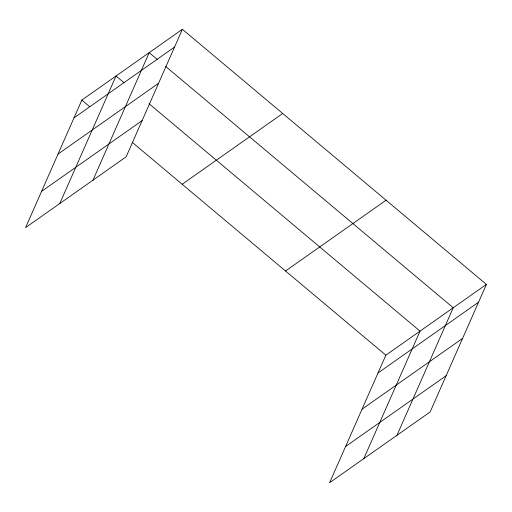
<?xml version="1.0" encoding="UTF-8"?>
<svg xmlns="http://www.w3.org/2000/svg" width="512" height="512" viewBox="0 0 512 512"><rect width="100%" height="100%" fill="white"/><g stroke="black" fill="none" stroke-linecap="round" stroke-linejoin="round"><path stroke-width="0.77" d="M182.387 29.286L81.843 100.07L25.6 227.59L126.144 156.813L182.387 29.286L486.4 284.41L430.157 411.93L329.613 482.714L385.856 355.187L486.4 284.41M59.782 203.526L116.032 76L123.981 82.675M92.966 180.173L149.21 52.646L157.165 59.315M363.795 458.65L420.038 331.123L149.062 103.725M396.973 435.29L453.222 307.763L165.728 66.502M73.997 117.862L174.541 47.078M58.029 154.074L158.573 83.29M41.574 191.379L142.118 120.602M182.17 184.256L282.714 113.478M285.53 270.995L386.08 200.218M378.01 372.979L478.554 302.202M362.035 409.19L462.579 338.413M345.581 446.502L446.125 375.718M81.843 100.07L89.798 106.739M132.621 142.675L385.856 355.187"/></g></svg>
